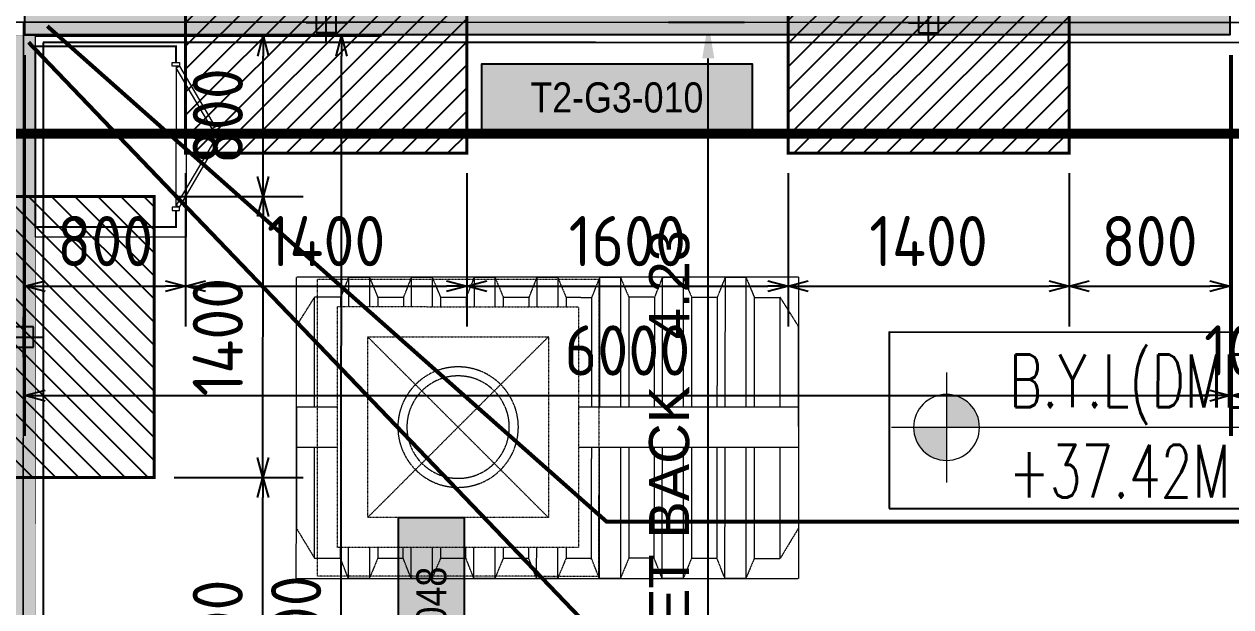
# Model space of a CAD drawing. Header units: centimetres. Extents: x -6122352 to 7132207, y -1694241 to 1947892.
# Drawn here: x 77676 to 83685, y -111374 to -108471 of the extents above; entities that cross this region are included whole.
import ezdxf
from ezdxf.enums import TextEntityAlignment as Align

# ---------------------------------------------------------------- set-up
doc = ezdxf.new("R2010")
doc.units = ezdxf.units.CM
doc.header["$MEASUREMENT"] = 0
doc.header["$PDMODE"] = 66
doc.header["$PDSIZE"] = 100
for name, pattern in [('DU23023_KAA_00_XX_M2_TR_KPTB_0024$0$DU23023_KAA_00_XX_M2_TR_XRBS_0024$0$PHANTOM2', [1.25, 0.625, -0.125, 0.125, -0.125, 0.125, -0.125]), ('HIDDEN', [0.375, 0.25, -0.125]), ('LTH-4G-M-XR-GROUND FLOOR PLAN$0$HIDDEN2', [0.1875, 0.125, -0.0625])]:
    doc.linetypes.add(name, pattern=pattern)
for name, color, linetype in [('00-MI-DIM', 7, 'Continuous'), ('@MI-FOOTINGS', 7, 'Continuous'), ('@MI-REF LAYER', 7, 'Continuous'), ('@MI-TYPE-02', 6, 'Continuous'), ('CTECH-Text 2.5mm', 2, 'Continuous'), ('PANEL-TAGS', 7, 'Continuous'), ('VD-WS-TEXT', 8, 'Continuous'), ('VD-WS-WATER TANK', 7, 'Continuous'), ('XREF1$0$S-LEVELS', 2, 'Continuous'), ('XREF1$0$TYPICAL NEW PROFILE', 3, 'Continuous')]:
    doc.layers.add(name, color=color, linetype=linetype)
doc.layers.add('08-Compound Wall-2', color=6, linetype='Continuous', lineweight=25, true_color=0xff00ff)
for name, color, linetype, lineweight in [('A-ANNO-TEXT', 3, 'Continuous', 25), ('LTH-4G-M-XR-GROUND FLOOR PLAN$0$1717 X Water Tank Location_5B$0$00 Line 2', 6, 'Continuous', 13), ('XREF1$0$36-TAGLVL', 23, 'Continuous', 9)]:
    doc.layers.add(name, color=color, linetype=linetype, lineweight=lineweight)
doc.layers.add('LTH-4G-M-XR-GROUND FLOOR PLAN$0$PDF_Geometry', color=7, linetype='Continuous', true_color=0xcccccc)
doc.styles.add('DIMTEXT', font='romans.shx', dxfattribs={"width": 0.8})
doc.styles.add('PANELTAG_STYLE', font='arial.ttf')
doc.styles.add('Schueco-BEMSTIL', font='isocpeur.ttf', dxfattribs={"width": 0.9})
doc.styles.get("Standard").update_dxf_attribs({"font": 'arial.ttf'})
doc.styles.add('XREF1$0$DLT_TEXT', font='romans.shx', dxfattribs={"width": 0.7})
doc.dimstyles.new('DIM-25', dxfattribs={"dimscale": 25, "dimtxt": 2.5, "dimasz": 2.5, "dimexe": 1.25, "dimexo": 0.625, "dimgap": 1, "dimtad": 1, "dimdec": 0, "dimdsep": 46, "dimtxsty": 'DIMTEXT', "dimblk": 'AROW', "dimcen": 2.5, "dimse1": 1, "dimse2": 1, "dimclrd": 1, "dimclre": 1, "dimclrt": 2, "dimadec": 0, "dimazin": 0, "dimtfac": 1, "dimtdec": 0, "dimtmove": 0, "dimatfit": 3, "dimfxl": 1, "dimarcsym": 0})
doc.dimstyles.new('MI- JWC-TXT-2.5 MM', dxfattribs={"dimscale": 1.5, "dimtxt": 2.5, "dimasz": 1, "dimexe": 2, "dimexo": 1, "dimgap": 1, "dimtad": 1, "dimdec": 0, "dimdsep": 46, "dimtxsty": 'Schueco-BEMSTIL', "dimblk": 'OPEN30', "dimcen": 0, "dimdle": 2, "dimclrd": 140, "dimclre": 8, "dimclrt": 40, "dimadec": 0, "dimazin": 2, "dimtfac": 1, "dimtdec": 0, "dimtix": 1, "dimtmove": 2, "dimatfit": 3, "dimldrblk": 'OPEN', "dimfxl": 2, "dimlwd": -1, "dimlwe": -1, "dimarcsym": 0})
doc.dimstyles.get("Standard").update_dxf_attribs({"dimtxt": 5, "dimasz": 0.5, "dimexe": 0.18, "dimexo": 0.0625, "dimgap": 0.09, "dimtad": 0, "dimtih": 1, "dimtoh": 1, "dimdec": 0, "dimzin": 0, "dimdsep": 46, "dimtxsty": 'Standard', "dimcen": 0.09, "dimadec": 0, "dimazin": 0, "dimtfac": 1, "dimtdec": 0, "dimtofl": 0, "dimtmove": 0, "dimatfit": 3, "dimfxl": 1, "dimtolj": 1, "dimtzin": 0, "dimarcsym": 0})

# ---------------------------------------------------------------- blocks, each defined once
blk = doc.blocks.new('23585-XR-AR-BOUNDARY WALLS AND SETBACKS')
at = {"layer": '08-Compound Wall-2'}
for points in [[(496578.3874, 2768904.5398), (496560.7667, 2768920.6867), (496554.7214, 2768914.0891), (496550.668, 2768909.6653), (496546.6146, 2768905.2415), (496542.5612, 2768900.8177), (496538.5076, 2768896.3939), (496534.4542, 2768891.9701), (496532.3262, 2768889.6477), (496530.4008, 2768887.5465), (496526.1448, 2768882.9015), (496524.287, 2768880.8739)], [(496524.287, 2768880.8739), (496541.9083, 2768864.7278)]]:
    blk.add_lwpolyline(points, dxfattribs=at)
blk = doc.blocks.new('A$C9d9485f6')
at = {"layer": 'A-ANNO-TEXT', "rotation": 312.4881850805905}
blk.add_blockref('23585-XR-AR-BOUNDARY WALLS AND SETBACKS', (-2377088.5348, -1504219.2521), dxfattribs=at)
blk = doc.blocks.new('AROW')
at = {"color": 1, "ltscale": 100}
for p, q in [((0, 0), (-3, 0)), ((0, -1), (0, 1))]:
    blk.add_line(p, q, dxfattribs=at)
blk.add_solid([(-1.28, 0.21), (-1.28, -0.21), (0, 0)], dxfattribs=at)
blk = doc.blocks.new('*D426')
at = {"layer": 'CTECH-Text 2.5mm', "color": 8, "lineweight": -2, "ltscale": 10, "transparency": 16777216}
blk.add_line((0.1, -0.1674), (0.9, -0.1674), dxfattribs=at)
at = {"layer": 'Defpoints', "color": 0, "ltscale": 10, "transparency": 16777216}
for p in [(0.05, 0), (0.95, 0), (0.95, -0.1674)]:
    blk.add_point(p, dxfattribs=at)
at = {"layer": 'CTECH-Text 2.5mm', "color": 8, "lineweight": -2, "ltscale": 10, "transparency": 16777216, "xscale": 0.05, "yscale": 0.05, "zscale": 0.05, "rotation": 180}
blk.add_blockref('AROW', (0.05, -0.1674), dxfattribs=at)
at = {"layer": 'CTECH-Text 2.5mm', "color": 8, "lineweight": -2, "ltscale": 10, "transparency": 16777216, "xscale": 0.05, "yscale": 0.05, "zscale": 0.05}
blk.add_blockref('AROW', (0.95, -0.1674), dxfattribs=at)
at = {"layer": 'CTECH-Text 2.5mm', "color": 8, "ltscale": 10, "transparency": 16777216, "insert": (0.5, -0.1124), "char_height": 0.09, "attachment_point": 5, "style": 'DIMTEXT'}
blk.add_mtext('900', dxfattribs=at)
blk = doc.blocks.new('*D425')
at = {"layer": 'CTECH-Text 2.5mm', "color": 8, "lineweight": -2, "ltscale": 10, "transparency": 16777216}
blk.add_line((0.8453, -0.65), (0.8453, -0.05), dxfattribs=at)
at = {"layer": 'Defpoints', "color": 0, "ltscale": 10, "transparency": 16777216}
for p in [(0.8453, 0), (0.95, 0), (0.95, -0.7)]:
    blk.add_point(p, dxfattribs=at)
at = {"layer": 'CTECH-Text 2.5mm', "color": 8, "lineweight": -2, "ltscale": 10, "transparency": 16777216, "xscale": 0.05, "yscale": 0.05, "zscale": 0.05}
for p, rotation in [((0.8453, 0), 90), ((0.8453, -0.7), 270)]:
    blk.add_blockref('AROW', p, dxfattribs=dict(at, rotation=rotation))
at = {"layer": 'CTECH-Text 2.5mm', "color": 8, "ltscale": 10, "transparency": 16777216, "insert": (0.7903, -0.35), "char_height": 0.09, "attachment_point": 5, "rotation": 90, "style": 'DIMTEXT'}
blk.add_mtext('700', dxfattribs=at)
blk = doc.blocks.new('WATER TANK-5G')
at = {"layer": 'VD-WS-WATER TANK', "color": 8, "linetype": 'HIDDEN', "lineweight": 0}
for p, q in [((-1250, 750), (-1250, -750)), ((-1250, 750), (1250, 750)), ((1250, -750), (1250, 750)), ((-1250, 506.4), (-1159.5, 650)), ((-1030.3, 650.1), (-1159.5, 650)), ((-1030.3, 650.1), (-1159.5, 650)), ((-1159.5, 104.3), (-1159.5, 650)), ((-717.8, 650.4), (-847, 650.3)), ((-534.5, 650.3), (-405.3, 650.3)), ((-92.8, 650.3), (-222, 650)), ((219.7, 650.3), (90.5, 650.3)), ((532.2, 650.3), (403, 650.3)), ((844.7, 650.2), (715.5, 650)), ((1030.3, 650.1), (1159.5, 650)), ((1030.3, 650.1), (1159.5, 650)), ((1159.5, 104.3), (1159.5, 650)), ((1250, 506.4), (1159.5, 650)), ((-1250, 6.4), (-1250, 506.4)), ((1250, 6.4), (1250, 506.4)), ((1250, 6.4), (1250, 506.4)), ((-1250, 104.3), (-1250, -97.9)), ((1250, 104.3), (1250, -97.9)), ((-1250, 0), (-1250, -500)), ((1250, 0), (1250, -500)), ((1250, 0), (1250, -500)), ((-1159.5, -650), (-1159.5, -97.9)), ((1159.5, -649.4), (1159.5, -97.9)), ((-1250, -500), (-1159.5, -650)), ((1250, -500), (1159.5, -649.4)), ((-1030.2, -649.9), (-1159.5, -650)), ((-717.8, -649.6), (-844.7, -649.7)), ((-532.2, -649.7), (-405.3, -649.7)), ((-92.8, -649.7), (-219.7, -650)), ((219.7, -649.8), (92.8, -649.8)), ((532.2, -649.4), (405.3, -649.7)), ((532.3, -650), (532.2, -650)), ((844.7, -649), (717.8, -649.2)), ((1159.5, -649.4), (1030.3, -649.7)), ((1250, -750), (-1250, -750))]:
    blk.add_line(p, q, dxfattribs=at)
at = {"layer": 'VD-WS-WATER TANK', "color": 8, "linetype": 'HIDDEN', "lineweight": 0, "ltscale": 0.2}
for p, q in [((-5.4, 453.5), (894.6, -446.5)), ((894.6, 453.5), (-5.4, -446.5))]:
    blk.add_line(p, q, dxfattribs=at)
at = {"layer": 'VD-WS-WATER TANK', "color": 8, "linetype": 'HIDDEN', "lineweight": 0}
for points in [[(-885.4, 104.3), (-886.4, 750), (-988.6, 750), (-1030.3, 650.3), (-1030.3, 104.3)], [(-988.6, 750), (-988.6, 104.3)], [(-846, 104.3), (-847, 650.3), (-886.4, 750)], [(-572.9, 104.3), (-573.9, 750), (-676.1, 750), (-717.8, 650.3), (-717.8, 104.3)], [(-676.1, 750), (-676.1, 104.3)], [(-533.5, 104.3), (-534.5, 650.3), (-573.9, 750)], [(-260.4, 104.3), (-261.4, 750), (-363.6, 750), (-405.3, 650.3), (-405.3, 104.3)], [(-363.6, 750), (-363.6, 104.3)], [(-221, 104.3), (-222, 650.3), (-261.4, 750)], [(51.3, 603.5), (51.1, 750), (-51.1, 750), (-92.8, 650.3), (-92.8, 603.5)], [(-51.1, 750), (-51.1, 603.5)], [(90.6, 603.5), (90.5, 650.3), (51.1, 750)], [(363.8, 603.5), (363.6, 750), (261.4, 750), (219.7, 650.3), (219.7, 603.5)], [(261.4, 750), (261.4, 603.5)], [(403.1, 603.5), (403, 650.3), (363.6, 750)], [(676.3, 603.5), (676.1, 750), (573.9, 750), (532.2, 650.3), (532.2, 603.5)], [(573.9, 750), (573.9, 603.5)], [(715.6, 603.5), (715.5, 650.3), (676.1, 750)], [(988.8, 603.5), (988.6, 750), (886.4, 750), (844.7, 650.3), (844.7, 603.5)], [(886.4, 750), (886.4, 603.5)], [(1028.1, 603.5), (1028, 650.3), (988.6, 750)], [(-155.4, 104.3), (-1250, 104.3), (-1250, -97.9), (-155.4, -97.9)], [(1044.6, -97.9), (1250, -97.9), (1250, 104.3), (1044.6, 104.3)], [(-1030.3, -97.9), (-1030.3, -649.7), (-988.6, -750), (-884.1, -750), (-844.7, -649.7), (-845.6, -97.9)], [(-988.6, -97.9), (-988.6, -750)], [(-884.1, -750), (-885.1, -97.9)], [(-717.8, -97.9), (-717.8, -649.7), (-676.1, -750), (-571.6, -750), (-532.2, -649.7), (-533.1, -97.9)], [(-676.1, -97.9), (-676.1, -750)], [(-571.6, -750), (-572.6, -97.9)], [(-405.3, -97.9), (-405.3, -649.7), (-363.6, -750), (-259.1, -750), (-219.7, -649.7), (-220.6, -97.9)], [(-363.6, -97.9), (-363.6, -750)], [(-259.1, -750), (-260.1, -97.9)], [(-92.8, -596.5), (-92.8, -649.7), (-51.1, -750), (53.4, -750), (92.8, -649.7), (92.8, -596.5)], [(-51.1, -596.5), (-51.1, -750)], [(53.4, -750), (53.2, -596.5)], [(219.7, -596.5), (219.7, -649.7), (261.4, -750), (365.9, -750), (405.3, -649.7), (405.3, -596.5)], [(261.4, -596.5), (261.4, -750)], [(365.9, -750), (365.7, -596.5)], [(532.2, -596.5), (532.2, -649.7), (573.9, -750), (678.4, -750), (717.8, -649.7), (717.8, -596.5)], [(573.9, -596.5), (573.9, -750)], [(678.4, -750), (678.2, -596.5)], [(844.7, -596.5), (844.7, -649.7), (886.4, -750), (990.9, -750), (1030.3, -649.7), (1030.2, -596.5)], [(886.4, -596.5), (886.4, -750)], [(990.9, -750), (990.6, -596.5)]]:
    blk.add_lwpolyline(points, dxfattribs=at)
at = {"layer": 'VD-WS-WATER TANK', "color": 8, "linetype": 'HIDDEN', "lineweight": 0, "ltscale": 0.2}
for points in [[(-255.4, -739.7), (1144.6, -739.7), (1144.6, 740.3), (-255.4, 740.3)], [(-155.4, -596.5), (1044.6, -596.5), (1044.6, 603.5), (-155.4, 603.5)], [(-5.4, -446.5), (894.6, -446.5), (894.6, 453.5), (-5.4, 453.5)]]:
    blk.add_lwpolyline(points, close=True, dxfattribs=at)
at = {"layer": 'VD-WS-WATER TANK', "color": 8, "linetype": 'HIDDEN', "lineweight": 0}
for radius in [300, 255]:
    blk.add_circle((444.6, 3.5), radius, dxfattribs=at)
blk = doc.blocks.new('XREF1$0$LVL  ATTR')
at = {"color": 7}
blk.add_wipeout([(-0.3373, 0.3835), (1.8973, 0.3835), (1.8973, -0.4505), (-0.3373, -0.4505)], dxfattribs=at)
at = {"layer": 'XREF1$0$36-TAGLVL', "extrusion": (-4.88814e-07, 1.40652e-17, 1)}
h = blk.add_hatch(color=252, dxfattribs=at)
h.paths.add_polyline_path([(-0.0654, 0.1563, 0.414214), (-0.2216, 0), (-0.0654, 0)])
h.paths.add_polyline_path([(0.0909, 0), (-0.0654, 0), (-0.0654, -0.1562, 0.414214)])
for p, q in [((-0.0654, -0.2604), (-0.0654, 0.2604)), ((1.3511, 0, 0), (-0.3253, 0, 0))]:
    blk.add_line(p, q, dxfattribs=at)
blk.add_circle((-0.0654, 0, 0), 0.1562, dxfattribs=at)
at = {"layer": 'XREF1$0$S-LEVELS', "color": 1}
blk.add_lwpolyline([(-0.3373, 0.3835), (1.8973, 0.3835), (1.8973, -0.4505), (-0.3373, -0.4505)], close=True, dxfattribs=at)
at = {"layer": 'XREF1$0$TYPICAL NEW PROFILE', "color": 3, "style": 'XREF1$0$DLT_TEXT', "width": 0.7}
for tag, p in [('+0.00M', (0.2413, 0.0671, -0.0001)), ('S.S.L', (0.2413, -0.3453, -0.0001))]:
    blk.add_attdef(tag, p, '', height=0.25, dxfattribs=at)
blk = doc.blocks.new('A$C9e9a1b4a')
at = {"color": 1, "true_color": 0xeb0000, "const_width": 0.008}
blk.add_lwpolyline([(50.7907, -13.4523), (44.7908, -13.4521), (38.7908, -13.4521), (32.7908, -13.4521), (26.7907, -13.452), (20.7907, -13.452), (14.7907, -13.452), (5.6381, -13.452), (5.6388, 10.5481), (8.491, 10.548), (14.491, 10.548), (14.791, 10.548), (20.491, 10.548), (20.791, 10.548), (26.791, 10.548), (29.6409, 10.5479), (32.7908, 10.5479), (38.7911, 10.5479), (44.791, 10.5478), (50.791, 10.5478), (56.791, 10.5478), (59.9409, 10.5477), (59.9408, -13.4521)], close=True, dxfattribs=at)
blk = doc.blocks.new('*D481')
at = {"color": 0, "lineweight": -2, "transparency": 16777216}
for p, q in [((494322.9815, 2767884.4962), (494323.3595, 2767884.4962)), ((494323.1795, 2767880.4483), (494323.1795, 2767884.3162)), ((494322.8315, 2767880.2683), (494323.3595, 2767880.2683))]:
    blk.add_line(p, q, dxfattribs=at)
at = {"color": 0, "transparency": 16777216}
for points in [[(494323.1495, 2767884.3162), (494323.2095, 2767884.3162), (494323.1795, 2767884.4962)], [(494323.1495, 2767880.4483), (494323.2095, 2767880.4483), (494323.1795, 2767880.2683)]]:
    blk.add_solid(points, dxfattribs=at)
at = {"layer": 'Defpoints', "color": 0, "transparency": 16777216}
for p in [(494322.919, 2767884.4962), (494323.1795, 2767884.4962), (494322.769, 2767880.2683)]:
    blk.add_point(p, dxfattribs=at)
at = {"color": 0, "transparency": 16777216, "insert": (494322.986, 2767882.3823), "char_height": 0.2, "attachment_point": 5, "rotation": 90}
blk.add_mtext('\\A1;SET BACK   4.23', dxfattribs=at)
blk = doc.blocks.new('_Open30')
at = {"color": 0, "linetype": 'ByBlock', "lineweight": -2}
for p, q in [((-1, 0.268), (0, 0)), ((0, 0), (-1, -0.268)), ((0, 0), (-1, 0))]:
    blk.add_line(p, q, dxfattribs=at)
blk = doc.blocks.new('*D1453')
at = {"layer": '00-MI-DIM', "color": 8, "transparency": 16777216}
for p, q in [((395143.2, -176672.4), (396766.8, -176672.7)), ((395141.1, -182672.4), (396765.8, -182672.7))]:
    blk.add_line(p, q, dxfattribs=at)
at = {"layer": '00-MI-DIM', "color": 140, "transparency": 16777216}
blk.add_line((396565.8, -182572.6), (396566.8, -176772.6), dxfattribs=at)
at = {"layer": 'Defpoints', "color": 0, "transparency": 16777216}
for p in [(395043.2, -176672.4), (396566.8, -176672.6), (395041.1, -182672.4)]:
    blk.add_point(p, dxfattribs=at)
at = {"layer": '00-MI-DIM', "color": 140, "transparency": 16777216, "xscale": 100, "yscale": 100, "zscale": 100}
for p, rotation in [((396566.8, -176672.6), 89.98973417893167), ((396565.8, -182672.6), 269.9897341789317)]:
    blk.add_blockref('_Open30', p, dxfattribs=dict(at, rotation=rotation))
at = {"layer": '00-MI-DIM', "color": 40, "transparency": 16777216, "insert": (396341.3, -179672.6), "char_height": 250, "attachment_point": 5, "rotation": 89.98973, "style": 'Schueco-BEMSTIL'}
blk.add_mtext('6000', dxfattribs=at)
blk = doc.blocks.new('_Open')
at = {"color": 0, "linetype": 'ByBlock', "lineweight": -2}
for p, q in [((-1, 0.2), (0, 0)), ((-1, -0.2), (0, 0)), ((0, 0), (-1, 0))]:
    blk.add_line(p, q, dxfattribs=at)
blk = doc.blocks.new('T2-FOOTING PLAN')
at = {"layer": '@MI-FOOTINGS', "transparency": 33554679}
h = blk.add_hatch(dxfattribs=at)
h.set_pattern_fill('ANSI31', color=8, scale=650)
h.paths.add_polyline_path([(-700, 650), (700, 650), (700, -650), (-700, -650)])
at = {"layer": '@MI-FOOTINGS', "color": 160, "true_color": 0x3340f0, "const_width": 15}
blk.add_lwpolyline([(-700, 650), (700, 650), (700, -650), (-700, -650)], close=True, dxfattribs=at)
at = {"layer": '@MI-FOOTINGS', "color": 30}
blk.add_point((0, 0), dxfattribs=at)
blk = doc.blocks.new('*D1437')
at = {"layer": '00-MI-DIM', "color": 8, "transparency": 16777216}
for p, q in [((395733.9, -178872.5), (396376.3, -178872.6)), ((395733.6, -180472.5), (396376, -180472.6))]:
    blk.add_line(p, q, dxfattribs=at)
at = {"layer": '00-MI-DIM', "color": 140, "transparency": 16777216}
blk.add_line((396176, -180372.6), (396176.3, -178972.6), dxfattribs=at)
at = {"layer": 'Defpoints', "color": 0, "transparency": 16777216}
for p in [(395633.9, -178872.5), (396176.3, -178872.6), (395633.6, -180472.5)]:
    blk.add_point(p, dxfattribs=at)
at = {"layer": '00-MI-DIM', "color": 140, "transparency": 16777216, "xscale": 100, "yscale": 100, "zscale": 100}
for p, rotation in [((396176.3, -178872.6), 89.98973417893167), ((396176, -180472.6), 269.9897341789317)]:
    blk.add_blockref('_Open30', p, dxfattribs=dict(at, rotation=rotation))
at = {"layer": '00-MI-DIM', "color": 40, "transparency": 16777216, "insert": (395951.1, -179672.5), "char_height": 250, "attachment_point": 5, "rotation": 89.98973, "style": 'Schueco-BEMSTIL'}
blk.add_mtext('1600', dxfattribs=at)
blk = doc.blocks.new('*D1439')
at = {"layer": '00-MI-DIM', "color": 8, "transparency": 16777216}
for p, q in [((395734.1, -177472.5), (396376.5, -177472.6)), ((395733.9, -178872.5), (396376.3, -178872.6))]:
    blk.add_line(p, q, dxfattribs=at)
at = {"layer": '00-MI-DIM', "color": 140, "transparency": 16777216}
blk.add_line((396176.3, -178772.6), (396176.5, -177572.6), dxfattribs=at)
at = {"layer": 'Defpoints', "color": 0, "transparency": 16777216}
for p in [(395634.1, -177472.5), (396176.5, -177472.6), (395633.9, -178872.5)]:
    blk.add_point(p, dxfattribs=at)
at = {"layer": '00-MI-DIM', "color": 140, "transparency": 16777216, "xscale": 100, "yscale": 100, "zscale": 100}
for p, rotation in [((396176.5, -177472.6), 89.98973417893167), ((396176.3, -178872.6), 269.9897341789317)]:
    blk.add_blockref('_Open30', p, dxfattribs=dict(at, rotation=rotation))
at = {"layer": '00-MI-DIM', "color": 40, "transparency": 16777216, "insert": (395951.4, -178172.5), "char_height": 250, "attachment_point": 5, "rotation": 89.98973, "style": 'Schueco-BEMSTIL'}
blk.add_mtext('1400', dxfattribs=at)
blk = doc.blocks.new('*D1479')
at = {"layer": '00-MI-DIM', "color": 8, "transparency": 16777216}
for p, q in [((395143.2, -176672.4), (396376.7, -176672.6)), ((395734.1, -177472.5), (396376.5, -177472.6))]:
    blk.add_line(p, q, dxfattribs=at)
at = {"layer": '00-MI-DIM', "color": 140, "transparency": 16777216}
blk.add_line((396176.6, -177372.6), (396176.7, -176772.6), dxfattribs=at)
at = {"layer": 'Defpoints', "color": 0, "transparency": 16777216}
for p in [(395043.2, -176672.4), (396176.7, -176672.6), (395634.1, -177472.5)]:
    blk.add_point(p, dxfattribs=at)
at = {"layer": '00-MI-DIM', "color": 140, "transparency": 16777216, "xscale": 100, "yscale": 100, "zscale": 100}
for p, rotation in [((396176.7, -176672.6), 89.98973417893167), ((396176.5, -177472.6), 269.9897341789317)]:
    blk.add_blockref('_Open30', p, dxfattribs=dict(at, rotation=rotation))
at = {"layer": '00-MI-DIM', "color": 40, "transparency": 16777216, "insert": (395951.6, -177072.5), "char_height": 250, "attachment_point": 5, "rotation": 89.98973, "style": 'Schueco-BEMSTIL'}
blk.add_mtext('800', dxfattribs=at)
blk = doc.blocks.new('*D2596')
at = {"layer": '@MI-TYPE-02', "color": 8, "transparency": 16777216}
for p, q in [((-54157.9, -153), (-54157.9, -1505)), ((-53358.3, -741.3), (-53358.3, -1505))]:
    blk.add_line(p, q, dxfattribs=at)
at = {"layer": '@MI-TYPE-02', "color": 140, "transparency": 16777216}
blk.add_line((-54057.9, -1305), (-53458.3, -1305), dxfattribs=at)
at = {"layer": 'Defpoints', "color": 0, "transparency": 16777216}
for p in [(-54157.9, -53), (-53358.3, -641.3), (-53358.3, -1305)]:
    blk.add_point(p, dxfattribs=at)
at = {"layer": '@MI-TYPE-02', "color": 140, "transparency": 16777216, "xscale": 100, "yscale": 100, "zscale": 100, "rotation": 180}
blk.add_blockref('_Open30', (-54157.9, -1305), dxfattribs=at)
at = {"layer": '@MI-TYPE-02', "color": 140, "transparency": 16777216, "xscale": 100, "yscale": 100, "zscale": 100}
blk.add_blockref('_Open30', (-53358.3, -1305), dxfattribs=at)
at = {"layer": '@MI-TYPE-02', "color": 40, "transparency": 16777216, "insert": (-53758.1, -1080), "char_height": 250, "attachment_point": 5, "style": 'Schueco-BEMSTIL'}
blk.add_mtext('800', dxfattribs=at)
blk = doc.blocks.new('*D2665')
at = {"layer": '@MI-TYPE-02', "color": 8, "transparency": 16777216}
for p, q in [((-53358.3, -741.3), (-53358.3, -1505)), ((-51958.3, -741.6), (-51958.3, -1505))]:
    blk.add_line(p, q, dxfattribs=at)
at = {"layer": '@MI-TYPE-02', "color": 140, "transparency": 16777216}
blk.add_line((-53258.3, -1305), (-52058.3, -1305), dxfattribs=at)
at = {"layer": 'Defpoints', "color": 0, "transparency": 16777216}
for p in [(-53358.3, -641.3), (-51958.3, -641.6), (-51958.3, -1305)]:
    blk.add_point(p, dxfattribs=at)
at = {"layer": '@MI-TYPE-02', "color": 140, "transparency": 16777216, "xscale": 100, "yscale": 100, "zscale": 100, "rotation": 180}
blk.add_blockref('_Open30', (-53358.3, -1305), dxfattribs=at)
at = {"layer": '@MI-TYPE-02', "color": 140, "transparency": 16777216, "xscale": 100, "yscale": 100, "zscale": 100}
blk.add_blockref('_Open30', (-51958.3, -1305), dxfattribs=at)
at = {"layer": '@MI-TYPE-02', "color": 40, "transparency": 16777216, "insert": (-52658.3, -1080), "char_height": 250, "attachment_point": 5, "style": 'Schueco-BEMSTIL'}
blk.add_mtext('1400', dxfattribs=at)
blk = doc.blocks.new('*D2663')
at = {"layer": '@MI-TYPE-02', "color": 8, "transparency": 16777216}
for p, q in [((-51958.3, -741.6), (-51958.3, -1505)), ((-50358.3, -741.9), (-50358.3, -1505))]:
    blk.add_line(p, q, dxfattribs=at)
at = {"layer": '@MI-TYPE-02', "color": 140, "transparency": 16777216}
blk.add_line((-51858.3, -1305), (-50458.3, -1305), dxfattribs=at)
at = {"layer": 'Defpoints', "color": 0, "transparency": 16777216}
for p in [(-51958.3, -641.6), (-50358.3, -641.9), (-50358.3, -1305)]:
    blk.add_point(p, dxfattribs=at)
at = {"layer": '@MI-TYPE-02', "color": 140, "transparency": 16777216, "xscale": 100, "yscale": 100, "zscale": 100, "rotation": 180}
blk.add_blockref('_Open30', (-51958.3, -1305), dxfattribs=at)
at = {"layer": '@MI-TYPE-02', "color": 140, "transparency": 16777216, "xscale": 100, "yscale": 100, "zscale": 100}
blk.add_blockref('_Open30', (-50358.3, -1305), dxfattribs=at)
at = {"layer": '@MI-TYPE-02', "color": 40, "transparency": 16777216, "insert": (-51158.3, -1080), "char_height": 250, "attachment_point": 5, "style": 'Schueco-BEMSTIL'}
blk.add_mtext('1600', dxfattribs=at)
blk = doc.blocks.new('*D2664')
at = {"layer": '@MI-TYPE-02', "color": 8, "transparency": 16777216}
for p, q in [((-50358.3, -741.9), (-50358.3, -1505)), ((-48958.3, -742.1), (-48958.3, -1505))]:
    blk.add_line(p, q, dxfattribs=at)
at = {"layer": '@MI-TYPE-02', "color": 140, "transparency": 16777216}
blk.add_line((-50258.3, -1305), (-49058.3, -1305), dxfattribs=at)
at = {"layer": 'Defpoints', "color": 0, "transparency": 16777216}
for p in [(-50358.3, -641.9), (-48958.3, -642.1), (-48958.3, -1305)]:
    blk.add_point(p, dxfattribs=at)
at = {"layer": '@MI-TYPE-02', "color": 140, "transparency": 16777216, "xscale": 100, "yscale": 100, "zscale": 100, "rotation": 180}
blk.add_blockref('_Open30', (-50358.3, -1305), dxfattribs=at)
at = {"layer": '@MI-TYPE-02', "color": 140, "transparency": 16777216, "xscale": 100, "yscale": 100, "zscale": 100}
blk.add_blockref('_Open30', (-48958.3, -1305), dxfattribs=at)
at = {"layer": '@MI-TYPE-02', "color": 40, "transparency": 16777216, "insert": (-49658.3, -1080), "char_height": 250, "attachment_point": 5, "style": 'Schueco-BEMSTIL'}
blk.add_mtext('1400', dxfattribs=at)
blk = doc.blocks.new('*D2600')
at = {"layer": '@MI-TYPE-02', "color": 8, "transparency": 16777216}
for p, q in [((-48158, -153), (-48158, -1505)), ((-48958.3, -742.1), (-48958.3, -1505))]:
    blk.add_line(p, q, dxfattribs=at)
at = {"layer": '@MI-TYPE-02', "color": 140, "transparency": 16777216}
blk.add_line((-48858.3, -1305), (-48258, -1305), dxfattribs=at)
at = {"layer": 'Defpoints', "color": 0, "transparency": 16777216}
for p in [(-48158, -53), (-48958.3, -642.1), (-48158, -1305)]:
    blk.add_point(p, dxfattribs=at)
at = {"layer": '@MI-TYPE-02', "color": 140, "transparency": 16777216, "xscale": 100, "yscale": 100, "zscale": 100, "rotation": 180}
blk.add_blockref('_Open30', (-48958.3, -1305), dxfattribs=at)
at = {"layer": '@MI-TYPE-02', "color": 140, "transparency": 16777216, "xscale": 100, "yscale": 100, "zscale": 100}
blk.add_blockref('_Open30', (-48158, -1305), dxfattribs=at)
at = {"layer": '@MI-TYPE-02', "color": 40, "transparency": 16777216, "insert": (-48558.1, -1080), "char_height": 250, "attachment_point": 5, "style": 'Schueco-BEMSTIL'}
blk.add_mtext('800', dxfattribs=at)
blk = doc.blocks.new('*D2633')
at = {"layer": '@MI-TYPE-02', "color": 8, "transparency": 16777216}
for p, q in [((-54157.9, -153), (-54157.9, -2049.8)), ((-48158, -153), (-48158, -2049.8))]:
    blk.add_line(p, q, dxfattribs=at)
at = {"layer": '@MI-TYPE-02', "color": 140, "transparency": 16777216}
blk.add_line((-54057.9, -1849.8), (-48258, -1849.8), dxfattribs=at)
at = {"layer": 'Defpoints', "color": 0, "transparency": 16777216}
for p in [(-54157.9, -53), (-48158, -53), (-48158, -1849.8)]:
    blk.add_point(p, dxfattribs=at)
at = {"layer": '@MI-TYPE-02', "color": 140, "transparency": 16777216, "xscale": 100, "yscale": 100, "zscale": 100, "rotation": 180}
blk.add_blockref('_Open30', (-54157.9, -1849.8), dxfattribs=at)
at = {"layer": '@MI-TYPE-02', "color": 140, "transparency": 16777216, "xscale": 100, "yscale": 100, "zscale": 100}
blk.add_blockref('_Open30', (-48158, -1849.8), dxfattribs=at)
at = {"layer": '@MI-TYPE-02', "color": 40, "transparency": 16777216, "insert": (-51158, -1624.8), "char_height": 250, "attachment_point": 5, "style": 'Schueco-BEMSTIL'}
blk.add_mtext('6000', dxfattribs=at)
blk = doc.blocks.new('*D2634')
at = {"layer": '@MI-TYPE-02', "color": 8, "transparency": 16777216}
for p, q in [((-48158, -153), (-48158, -2049.8)), ((-48147.9, -154.1), (-48147.9, -2049.8))]:
    blk.add_line(p, q, dxfattribs=at)
at = {"layer": '@MI-TYPE-02', "color": 140, "transparency": 16777216}
for p, q in [((-48258, -1849.8), (-48358, -1849.8)), ((-48158, -1849.8), (-48147.9, -1849.8)), ((-48047.9, -1849.8), (-47947.9, -1849.8))]:
    blk.add_line(p, q, dxfattribs=at)
at = {"layer": 'Defpoints', "color": 0, "transparency": 16777216}
for p in [(-48158, -53), (-48147.9, -54.1), (-48147.9, -1849.8)]:
    blk.add_point(p, dxfattribs=at)
at = {"layer": '@MI-TYPE-02', "color": 140, "transparency": 16777216, "xscale": 100, "yscale": 100, "zscale": 100}
blk.add_blockref('_Open30', (-48158, -1849.8), dxfattribs=at)
at = {"layer": '@MI-TYPE-02', "color": 140, "transparency": 16777216, "xscale": 100, "yscale": 100, "zscale": 100, "rotation": 180}
blk.add_blockref('_Open30', (-48147.9, -1849.8), dxfattribs=at)
at = {"layer": '@MI-TYPE-02', "color": 40, "transparency": 16777216, "insert": (-48153, -1624.8), "char_height": 250, "attachment_point": 5, "style": 'Schueco-BEMSTIL'}
blk.add_mtext('10', dxfattribs=at)
blk = doc.blocks.new('PANELTAG')
at = {"layer": 'PANEL-TAGS', "color": 1}
blk.add_lwpolyline([(-13.5, -3.3), (13.5, -3.3), (13.5, 3.3), (-13.5, 3.3)], close=True, dxfattribs=at)
at = {"layer": 'PANEL-TAGS', "color": 40, "true_color": 0xffd700}
blk.add_solid([(-13.5, -3.3), (13.5, -3.3), (-13.5, 3.3), (13.5, 3.3)], dxfattribs=at)
at = {"layer": 'PANEL-TAGS', "color": 5, "style": 'PANELTAG_STYLE', "width": 0.85}
blk.add_attdef('TAGNO', text='', height=3, dxfattribs=at).set_placement((0, 0), align=Align.MIDDLE)
blk = doc.blocks.new('M3 REF WITH TABLES')
at = {"color": 1, "const_width": 0.02}
for points in [[(66.8382, 37.3905), (70.539, 37.7769), (77.348, 45.2078), (79.3405, 43.3797), (77.348, 45.2078), (74.6328, 42.2439), (74.84, 46.1187)], [(84.4076, 21.1572), (84.263, 26.2573), (74.5, 35.2268), (74.7501, 35.5036), (74.5, 35.2268), (72.1153, 37.3857), (66.8345, 37.2673)]]:
    blk.add_lwpolyline(points, dxfattribs=at)
blk = doc.blocks.new('A$C105233b1')
at = {"layer": 'LTH-4G-M-XR-GROUND FLOOR PLAN$0$1717 X Water Tank Location_5B$0$00 Line 2', "color": 8, "linetype": 'Continuous'}
blk.add_lwpolyline([(0.8683, -0.7, 0.01, 0.01, 0), (0.95, -0.7, 0.01, 0.01, 0), (0.95, 0, 0.01, 0.01, 0), (0.05, 0, 0.01, 0.01, 0), (0.05, -0.7, 0.01, 0.01, 0), (0.1308, -0.7, 0, 0, 0)], format="xyseb", dxfattribs=at)
at = {"layer": 'LTH-4G-M-XR-GROUND FLOOR PLAN$0$PDF_Geometry', "color": 8, "lineweight": 5}
for points in [[(1, -0.75), (1, 0), (0, 0), (0, -0.75), (1, -0.75)], [(0.148, -0.7), (0.8512, -0.7)]]:
    blk.add_lwpolyline(points, dxfattribs=at)
for points in [[(0.148, -0.7172), (0.148, -0.6812), (0.1308, -0.6812), (0.1308, -0.7172)], [(0.4512, -0.8952), (0.4606, -0.8796), (0.1574, -0.7016), (0.148, -0.7172)], [(0.548, -0.8952), (0.5386, -0.8796), (0.8418, -0.7016), (0.8512, -0.7172)], [(0.8512, -0.7172), (0.8512, -0.6812), (0.8683, -0.6812), (0.8683, -0.7172)]]:
    blk.add_lwpolyline(points, close=True, dxfattribs=at)
at = {"layer": 'LTH-4G-M-XR-GROUND FLOOR PLAN$0$PDF_Geometry', "color": 8, "linetype": 'LTH-4G-M-XR-GROUND FLOOR PLAN$0$HIDDEN2', "lineweight": 5}
for centre, start, end in [((0.148, -0.7172), 327.14098, 2.80241), ((0.8512, -0.7172), 177.19816, 212.8596)]:
    blk.add_arc(centre, 0.3516, start, end, dxfattribs=at)
at = {"layer": 'CTECH-Text 2.5mm', "ltscale": 10}
dim = blk.add_linear_dim(base=(0.95, -0.1674), p1=(0.05, 0), p2=(0.95, 0), dimstyle='DIM-25', override={"dimscale": 1, "dimtxt": 0.09, "dimasz": 0.05, "dimgap": 0.01, "dimlfac": 1000, "dimclrd": 8, "dimclre": 8, "dimclrt": 8}, dxfattribs=at)
dim.commit()
dim.dimension.update_dxf_attribs({"geometry": '*D426', "text_midpoint": (0.5, -0.1124)})
dim = blk.add_linear_dim(base=(0.8453, 0), p1=(0.95, -0.7), p2=(0.95, 0), angle=90, dimstyle='DIM-25', override={"dimscale": 1, "dimtxt": 0.09, "dimasz": 0.05, "dimgap": 0.01, "dimlfac": 1000, "dimclrd": 8, "dimclre": 8, "dimclrt": 8}, dxfattribs=at)
dim.commit()
dim.dimension.update_dxf_attribs({"geometry": '*D425', "text_midpoint": (0.7903, -0.35)})
blk = doc.blocks.new('A$C3d83a01e')
at = {"linetype": 'Continuous', "xscale": -1, "rotation": 90.00056989643812}
blk.add_blockref('A$C105233b1', (0.0604, 23.9301), dxfattribs=at)
at = {"layer": 'VD-WS-TEXT', "xscale": -0.001, "yscale": 0.001, "zscale": 0.001, "rotation": 359.9999650036473}
blk.add_blockref('WATER TANK-5G', (2.61, 21.9801), dxfattribs=at)
blk = doc.blocks.new('A$Ce49f4eae')
at = {"color": 1, "true_color": 0xeb0000, "const_width": 0.008}
blk.add_lwpolyline([(45.1501, 0.5989), (39.1501, 0.5988), (33.1501, 0.5991), (27.1501, 0.5991), (21.1501, 0.599), (15.1501, 0.599), (9.1501, 0.5989), (0, 0.5991), (0, 24.5989), (2.8501, 24.599), (9.1501, 24.5991), (12, 24.599), (15.1499, 24.599), (21.1499, 24.599), (27.1501, 24.5989), (33.1501, 24.599), (39.1501, 24.599), (45.1501, 24.599), (54.2985, 24.599), (54.2975, 0.599)], close=True, dxfattribs=at)
dim = blk.add_linear_dim(base=(3.4105, 24.5992), p1=(3, 20.3714), p2=(3.1499, 24.5992), angle=90, text='SET BACK   <>', dimstyle='Standard', override={"dimtxt": 0.2, "dimtad": 1, "dimtih": 0, "dimdec": 2, "dimrnd": 0})
dim.commit()
dim.dimension.update_dxf_attribs({"geometry": '*D481', "text_midpoint": (3.217, 22.4853), "insert": (-494319.769, -2767859.897)})
blk = doc.blocks.new('T2-MID PARTITION HALF')
at = {"layer": '@MI-TYPE-02'}
h = blk.add_hatch(color=256, dxfattribs=at)
h.dxf.hatch_style = 1
h.paths.add_polyline_path([(-62.2, 5901.9), (-60, 0), (60, 0), (57.8, 5901.8)])
h.paths.add_polyline_path([(-60, 11911.9), (-62.1, 5911.9), (57.9, 5911.8), (60, 11911.8)])
h.paths.add_polyline_path([(-57.9, 17921.9), (-60, 11921.9), (60, 11921.8), (62.1, 17921.8)])
h.paths.add_polyline_path([(-55.8, 23931.9), (-57.9, 17931.9), (62.1, 17931.8), (64.2, 23931.8)])
at = {"layer": '@MI-TYPE-02', "const_width": 2.5}
blk.add_lwpolyline([(-55.8, 23931.9), (-57.9, 17931.9), (62.1, 17931.8), (64.2, 23931.8)], close=True, dxfattribs=at)
at = {"layer": '@MI-FOOTINGS', "rotation": 89.98973417812736}
blk.add_blockref('T2-FOOTING PLAN', (5, 22431.8), dxfattribs=at)
at = {"layer": '00-MI-DIM'}
dim = blk.add_linear_dim(base=(1587.9, 23931.6), p1=(62.1, 17931.8), p2=(64.2, 23931.8), angle=89.98973, dimstyle='MI- JWC-TXT-2.5 MM', dxfattribs=at)
dim.commit()
dim.dimension.update_dxf_attribs({"geometry": '*D1453', "text_midpoint": (1587.3, 20931.6), "dimtype": 128, "insert": (-394979, 200604.2)})
at = {"layer": '00-MI-DIM', "color": 6}
dim = blk.add_linear_dim(base=(1197.7, 23931.6), p1=(655.2, 23131.7), p2=(64.2, 23931.8), angle=89.98973, dimstyle='MI- JWC-TXT-2.5 MM', dxfattribs=at)
dim.commit()
dim.dimension.update_dxf_attribs({"geometry": '*D1479', "text_midpoint": (972.6, 23531.7), "insert": (-394979, 200604.2)})
at = {"layer": '00-MI-DIM'}
for base, p1, p2, picture, middle in [((1197.6, 23131.6), (654.9, 21731.7), (655.2, 23131.7), '*D1439', (972.5, 22431.7)), ((1197.3, 21731.6), (654.6, 20131.7), (654.9, 21731.7), '*D1437', (972.2, 20931.7))]:
    dim = blk.add_linear_dim(base=base, p1=p1, p2=p2, angle=89.98973, dimstyle='MI- JWC-TXT-2.5 MM', dxfattribs=at)
    dim.commit()
    dim.dimension.update_dxf_attribs({"geometry": picture, "text_midpoint": middle, "insert": (-394979, 200604.2)})
blk = doc.blocks.new('*U2657')
at = {"layer": '@MI-TYPE-02'}
h = blk.add_hatch(color=256, dxfattribs=at)
h.dxf.hatch_style = 1
h.paths.add_polyline_path([(-54158.4, 67), (-48158.4, 67), (-48158, -53), (-54157.9, -53)])
blk.add_lwpolyline([(-54158.4, 67), (-48158.4, 67), (-48158, -53), (-54157.9, -53)], close=True, dxfattribs=at)
at = {"layer": '@MI-FOOTINGS', "rotation": 359.9898439714545}
for p in [(-52658.2, 8.5), (-49658.2, 8)]:
    blk.add_blockref('T2-FOOTING PLAN', p, dxfattribs=at)
at = {"layer": '@MI-TYPE-02', "color": 0}
for base, p1, p2, picture, middle in [((-53358.3, -1305), (-54157.9, -53), (-53358.3, -641.3), '*D2596', (-53758.1, -1080)), ((-48158, -1849.8), (-54157.9, -53), (-48158, -53), '*D2633', (-51158, -1624.8)), ((-48158, -1305), (-48958.3, -642.1), (-48158, -53), '*D2600', (-48558.1, -1080)), ((-48147.9, -1849.8), (-48158, -53), (-48147.9, -54.1), '*D2634', (-48153, -1624.8)), ((-51958.3, -1305), (-53358.3, -641.3), (-51958.3, -641.6), '*D2665', (-52658.3, -1080)), ((-50358.3, -1305), (-51958.3, -641.6), (-50358.3, -641.9), '*D2663', (-51158.3, -1080)), ((-48958.3, -1305), (-50358.3, -641.9), (-48958.3, -642.1), '*D2664', (-49658.3, -1080))]:
    dim = blk.add_linear_dim(base=base, p1=p1, p2=p2, dimstyle='MI- JWC-TXT-2.5 MM', dxfattribs=at)
    dim.commit()
    dim.dimension.update_dxf_attribs({"geometry": picture, "text_midpoint": middle})

msp = doc.modelspace()

# ---------------------------------------------------------------- linework, layer by layer
at = {"layer": '00-MI-DIM', "color": 94, "linetype": 'DU23023_KAA_00_XX_M2_TR_KPTB_0024$0$DU23023_KAA_00_XX_M2_TR_XRBS_0024$0$PHANTOM2', "ltscale": 10, "const_width": 50}
msp.add_lwpolyline([(260309.91892, -108805.86866), (260310.2308, -109016.46146), (22420.43537, -109016.46146), (22416.86832, -108770.33311)], dxfattribs=at)
at = {"layer": '@MI-REF LAYER', "color": 1, "const_width": 20}
msp.add_lwpolyline([(77687.43018, -132401.89444), (81350.65677, -128850.49234), (81370.63228, -115592.714), (81743.64907, -115590.18421), (81370.63228, -115592.714), (81351.88309, -112375.97188), (77697.72084, -108561.87828)], dxfattribs=at)

# ---------------------------------------------------------------- block references
at = {"layer": '@MI-REF LAYER', "xscale": 1000, "yscale": 1000, "zscale": 1000}
msp.add_blockref('A$C9d9485f6', (-23958.95046, 48155.57226), dxfattribs=at)
at = {"layer": '@MI-REF LAYER', "color": 10, "xscale": 1000, "yscale": 1000, "zscale": 1000}
for name, p, rotation in [('A$C3d83a01e', (77667.27747, -132461.9846), 359.989802679316), ('A$C9e9a1b4a', (17729.24292, -118999.27747), 359.9901192577963)]:
    msp.add_blockref(name, p, dxfattribs=dict(at, rotation=rotation))
at = {"layer": '@MI-TYPE-02', "color": 6}
msp.add_blockref('T2-MID PARTITION HALF', (77667.68991, -132461.75895), dxfattribs=at)
at = {"layer": 'PANEL-TAGS'}
ref = msp.add_blockref('PANELTAG', (80627.36074, -108836.47341), dxfattribs=dict(at, xscale=50, yscale=50, zscale=50))
ref.add_attrib('TAGNO', 'T2-G3-010', dxfattribs={"color": 5, "height": 150, "style": 'PANELTAG_STYLE', "width": 0.85}).set_placement((80627.36074, -108836.47341), align=Align.MIDDLE_CENTER)
ref = msp.add_blockref('PANELTAG', (79703.26256, -111604.97637), dxfattribs=dict(at, xscale=50.00000000000001, yscale=50.00000000000001, zscale=50.00000000000001, rotation=90.00000000000001))
ref.add_attrib('TAGNO', 'T2-G3-048', dxfattribs={"color": 5, "height": 150, "rotation": 90, "style": 'PANELTAG_STYLE', "width": 0.85}).set_placement((79703.26256, -111604.97637), align=Align.MIDDLE_CENTER)

# ---------------------------------------------------------------- next in the draw order: block references
at = {"layer": '@MI-REF LAYER', "color": 7}
ref = msp.add_blockref('XREF1$0$LVL  ATTR', (82337.31426, -110480.17121, -0.00031), dxfattribs=dict(at, xscale=-1051.480567989675, yscale=1051.480567989676, zscale=1051.480567989675, rotation=179.9900706703991))
ref.add_attrib('S.S.L', 'B.Y.L(DMD)', (82580.37795, -110380.0417, -0.15143), dxfattribs={"layer": 'XREF1$0$TYPICAL NEW PROFILE', "color": 3, "height": 262.870142, "rotation": 359.990073961, "style": 'XREF1$0$DLT_TEXT', "width": 0.7})
ref.add_attrib('+0.00M', '+37.42M ', (82578.07458, -110829.3763, -0.15143), dxfattribs={"layer": 'XREF1$0$TYPICAL NEW PROFILE', "color": 3, "height": 262.870142, "rotation": 359.990073961, "style": 'XREF1$0$DLT_TEXT', "width": 0.7})

# ---------------------------------------------------------------- next in the draw order: linework, layer by layer
at = {"layer": '@MI-REF LAYER', "color": 1, "const_width": 20}
msp.add_lwpolyline([(77791.07313, -108481.35919), (80575.67234, -110949.38308), (90654.41206, -110951.32689), (90652.13666, -113655.33111), (90654.41206, -110951.32689), (86634.84035, -110951.00442), (89632.05893, -108486.64529)], dxfattribs=at)

# ---------------------------------------------------------------- next in the draw order: block references
at = {"layer": '@MI-REF LAYER', "xscale": 1000, "yscale": 1000, "zscale": 1000, "rotation": 312.4882889992022}
msp.add_blockref('M3 REF WITH TABLES', (5073.57098, -84448.84299), dxfattribs=at)
at = {"layer": '@MI-REF LAYER', "color": 10, "xscale": 1000, "yscale": 1000, "zscale": 1000, "rotation": 359.9898026783844}
msp.add_blockref('A$Ce49f4eae', (77667.54764, -133060.83267), dxfattribs=at)
at = {"layer": '@MI-TYPE-02', "color": 0}
msp.add_blockref('*U2657', (131837.67299, -108472.21577), dxfattribs=at)

doc.saveas('drawing.dxf')
